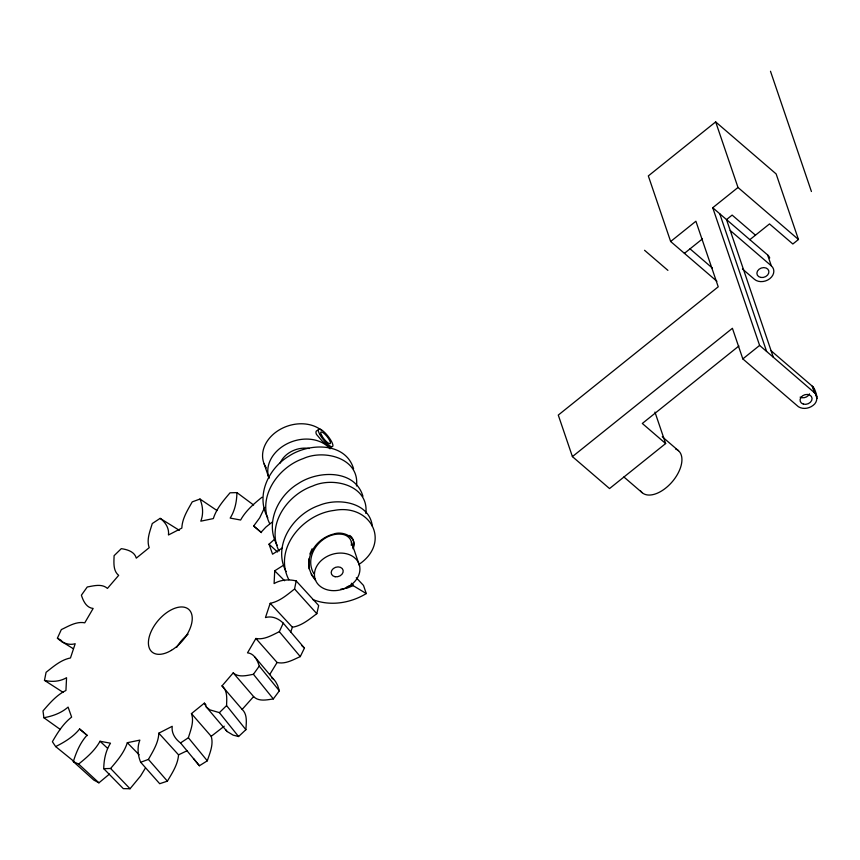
<?xml version="1.0" encoding="UTF-8"?>
<svg xmlns="http://www.w3.org/2000/svg" width="860" height="860" viewBox="0 0 860 860"><rect width="100%" height="100%" fill="white"/><g stroke="black" fill="none" stroke-linecap="round" stroke-linejoin="round"><path stroke-width="1.29" d="M351.31 545.347C352.6 540.069 348.16 535.554 343.301 534.49C323.166 530.652 302.785 554.926 313.814 573.599M179.375 530.351L160.143 518.354L152.274 523.536C150.016 531.19 146.307 539.661 149.21 547.669L136.288 558.151C134.579 551.582 127.183 549.508 121.292 548.659L114.09 555.689C113.95 562.246 112.853 570.696 118.658 575.361L107.446 588.412C101.91 583.435 93.719 585.843 87.247 586.993L81.399 595.184C83.151 600.871 86.398 607.816 93.149 608.45L84.764 622.812C76.389 621.199 68.574 626.177 61.329 629.595L57.416 638.141C62.006 642.71 68.725 645.688 75.196 643.721L70.466 657.975C60.974 659.813 53.46 666.521 46.085 672.305L44.483 680.367C51.869 682.141 59.931 681.625 66.564 677.712L65.941 690.472C56.577 695.052 49.686 703.2 43 710.93L43.881 717.724C52.643 716.187 61.329 713.037 68.091 707.092L71.627 717.1C63.264 723.55 57.577 732.677 52.385 741.707L55.642 746.566C64.554 742.159 73.304 736.826 79.614 728.99L86.978 735.279C80.216 742.696 76.282 752.134 73.315 761.595L78.636 764.056C86.763 757.531 94.922 750.522 100.029 741.255L110.489 743.201C105.662 750.769 103.888 759.81 103.737 768.679L110.607 768.475C117.218 760.692 124.227 752.65 127.312 742.707L139.857 740.116C137.019 747.243 137.761 755.274 140.674 762.25L148.425 759.412C152.994 751.264 158.476 742.825 158.821 733.182L172.215 726.302C171.269 733 175.29 739.138 180.525 742.933L188.383 737.751C190.641 730.086 194.349 721.615 191.447 713.617L204.379 703.136L206.239 706.92L227.072 731.495L233.125 735.117L238.564 736.536L245.885 729.688L226.578 705.598C226.707 699.04 227.803 690.591 222.009 685.925L233.21 672.875C238.757 677.852 246.938 675.444 253.421 674.294L259.269 666.102C257.505 660.415 254.259 653.471 247.508 652.837L255.893 638.475C264.278 640.087 272.093 635.11 279.328 631.692L283.241 623.145C278.651 618.576 271.932 615.599 265.46 617.566L270.19 603.312C279.683 601.473 287.197 594.755 294.571 588.982L296.173 580.919C288.788 579.135 280.725 579.662 274.093 583.574L274.716 570.814L282.617 565.805M160.143 518.354C165.367 522.149 169.388 528.287 168.452 534.985L181.847 528.104C182.18 518.462 187.674 510.023 192.242 501.875L199.982 499.036C202.895 506.013 203.637 514.043 200.799 521.171L213.345 518.58C216.43 508.636 223.439 500.595 230.05 492.801L236.93 492.608C236.769 501.477 234.995 510.517 230.168 518.086L240.628 520.02C245.734 510.765 253.893 503.756 262.021 497.231M245.885 729.688C246.229 723.002 247.701 714.52 242.154 709.414L222.009 685.925M158.821 733.182L178.547 754.843C177.869 764.583 172.204 773 167.388 781.159L159.702 783.707L140.674 762.25M308.783 558.989L308.88 566.761M755.467 235.167L732.129 215.086L726.517 219.59L771.108 350.762L812.926 386.742C816.516 392.106 819.494 400.867 813.066 405.415C809.002 408.597 802.917 409.575 798.413 406.737L742.825 358.899L732.408 328.294L572.416 456.617L609.536 488.566L665.651 443.545L654.944 412.09M290.691 632.014L292.411 627.23C301.849 625.747 309.406 619.221 316.813 613.685L318.673 605.526L296.173 580.919M193.468 758.477L199.412 765.755L207.303 760.81C209.819 753.059 213.742 744.588 211.205 736.321L191.447 713.617M309.858 554.023L312.072 548.82M352.632 547.637C354.858 543.595 353.611 538.07 349.805 535.425M353.019 548.788C358.437 537.392 342.861 530.448 333.637 534.049C318.458 537.683 305.913 553.27 309.396 569.191M264.686 507.432L259.677 517.87L253.678 526.008L261.042 532.297L265.88 527.115L272.125 522.138M145.275 768.259L140.578 776L130.043 788.749L123.313 788.641L103.737 768.679M255.893 638.475L277.092 662.479C285.251 664.5 293.11 659.749 300.28 656.599L304.44 648.053L283.241 623.145M269.696 674.573L277.092 662.479M233.21 672.875L253.614 696.589C258.731 701.857 266.944 699.846 273.329 698.922L279.349 690.827L277.576 685.291L275.544 681.539L255.022 657.191M242.154 709.414L253.614 696.589M206.239 706.92L209.861 709.844L219.375 712.628L226.578 705.598M274.232 539.564L269.029 544.187L272.566 554.195L282.435 547.895M109.489 774.043L98.932 782.826L93.815 780.084L73.315 761.595M358.889 564.461C391.655 542.337 370.638 503.401 334.131 510.421C302.967 514.043 272.986 548.702 288.842 579.737M749.855 239.671L769.507 223.923L792.845 244.003L798.456 239.499L776.139 173.935L715.67 121.905L648.332 175.924L670.649 241.499L716.907 281.295M670.649 241.499L695.901 221.235L718.229 286.81L558.28 415.09L572.416 456.617M816.85 396.557L815.162 393.3L759.616 345.43L712.736 207.733L737.998 187.48L715.67 121.905M684.42 253.345L702.437 238.897M738.912 345.978L642.312 423.464L665.651 443.545M742.825 358.899L759.616 345.43M211.205 736.321L224.256 726.195M356.266 577.737L363.5 585.434L366.263 593.572C350.547 603.193 330.219 606.472 312.846 599.581M178.547 754.843L187.458 750.565M346.892 586.885L352.815 584.499L353.202 585.649L366.263 593.572M353.202 585.649L347.279 588.025L340.657 589.229M318.254 430.108L316.437 430.914A10.664 4.655 33.3 0 0 316.491 434.418L321.866 440.718L330.552 448.081M271.728 677.949L273.652 679.292M57.416 638.141L61.662 640.689M61.49 641.442L73.068 648.547M63.167 692.397L44.483 680.367M199.982 499.036L217.01 510.539M60.447 729.581L43.881 717.724M236.93 492.608L253.614 505.024M74.164 761.595L55.642 746.566M79.614 728.99L87.462 735.579M253.678 526.008L261.526 532.652M737.998 187.48L798.456 239.499M712.736 207.733L767.604 254.936A11.18 8.772 -18.8 0 1 769.721 257.978M730.215 230.469L771.302 265.826A11.18 8.772 -18.8 0 1 769.893 278.608A11.18 8.772 -18.8 0 1 754.467 279.328L742.449 268.986M690.032 248.841L712.359 268.062M644.559 250.281L667.908 270.373M662.254 436.751L678.476 450.715M623.887 476.967L642.14 492.673M351.342 583.241L352.815 584.499M301.537 645.387L304.44 648.053M98.932 782.826L78.636 764.056M269.029 544.187L277.511 552.023M100.029 741.255L107.543 748.275M274.716 570.814L284.606 580.736M139.159 754.822L127.312 742.707M130.043 788.749L110.607 768.475M270.19 603.312L292.411 627.23M294.571 588.982L316.813 613.685M167.388 781.159L148.425 759.412M204.379 703.136L206.034 705.06M279.328 631.692L300.28 656.599M227.072 731.495L225.632 729.602M199.412 765.755L180.525 742.933M207.303 760.81L188.383 737.751M259.269 666.102L279.349 690.827M253.421 674.294L273.329 698.922M219.375 712.628L238.564 736.536M311.341 574.061L315.212 579.296M315.609 580.436L311.728 575.2L309.009 568.051M353.6 468.808C345.559 441.664 308.675 442.9 288.971 456.079C268.567 468.195 255.377 495.672 267.836 517.838M362.952 496.274C354.911 469.13 318.017 470.366 298.323 483.546C277.92 495.661 264.719 523.138 277.189 545.304M269.696 523.643C256.646 497.327 277.973 467.249 303.3 458.573C324.026 448.985 359.942 458.079 356.481 485.964M279.038 551.109C265.987 524.793 287.326 494.715 312.653 486.04C333.379 476.44 369.284 485.545 365.822 513.431M286.079 571.599C272.147 545.111 293.4 514.13 319.232 505.368C338.13 497.499 369.617 502.068 372.337 526.309M814.001 388.269L814.613 389.999M770.485 71.251L811.421 191.511M812.926 386.742L815.162 393.3M815.882 395.127L817 398.406M767.604 254.936L771.302 265.826M812.195 386.118L814.431 392.676M771.108 350.762L773.344 357.319M719.745 213.764L766.615 351.46M351.417 541.95L359.598 565.977A23.209 18.21 -18.8 0 1 329.315 590.272A23.209 18.21 -18.8 0 1 322.64 559.355A23.209 18.21 -18.8 0 1 359.598 565.977M264.138 463.862L268.943 477.988M330.702 447.372L330.735 447.952M176.676 647.365A28.122 15.824 -49.3 0 1 188.06 634.228M809.475 393.848A6.149 4.827 -18.8 0 1 800.101 397.148M675.648 449.027A27.756 15.62 -49.3 0 1 672.67 481.256A27.756 15.62 -49.3 0 1 640.689 491.028M280.123 463.088A23.209 18.21 -18.8 0 1 309.331 448.512M268.954 478.106A34.379 26.983 -18.8 0 1 287.971 443.33A34.379 26.983 -18.8 0 1 330.036 448.845M266.288 467.862A34.379 26.983 -18.8 0 1 277.221 431.215A34.379 26.983 -18.8 0 1 321.446 430.258M171.419 650.321A28.122 15.824 -49.3 0 0 188.738 609.385A28.122 15.824 -49.3 0 0 150.823 632.229A28.122 15.824 -49.3 0 0 171.419 650.321M760.81 277.447A6.149 4.827 -18.8 0 0 768.829 271.018A6.149 4.827 -18.8 0 0 759.036 269.266A6.149 4.827 -18.8 0 0 760.81 277.447M803.39 404.125A6.149 4.827 -18.8 0 0 812.066 398.331A6.149 4.827 -18.8 0 0 802.713 395.707A6.149 4.827 -18.8 0 0 803.39 404.125M335.11 576.737A6.149 4.827 -18.8 0 0 343.129 570.309A6.149 4.827 -18.8 0 0 333.336 568.557A6.149 4.827 -18.8 0 0 335.11 576.737M321.608 435.353A7.45 1.935 51.3 0 0 330.057 443.728A7.45 1.935 51.3 0 0 325.101 434.386A7.45 1.935 51.3 0 0 321.608 435.353M319.619 434.117A11.18 2.902 51.3 0 0 332.293 446.684A11.18 2.902 51.3 0 0 324.865 432.666A11.18 2.902 51.3 0 0 319.619 434.117"/></g></svg>
